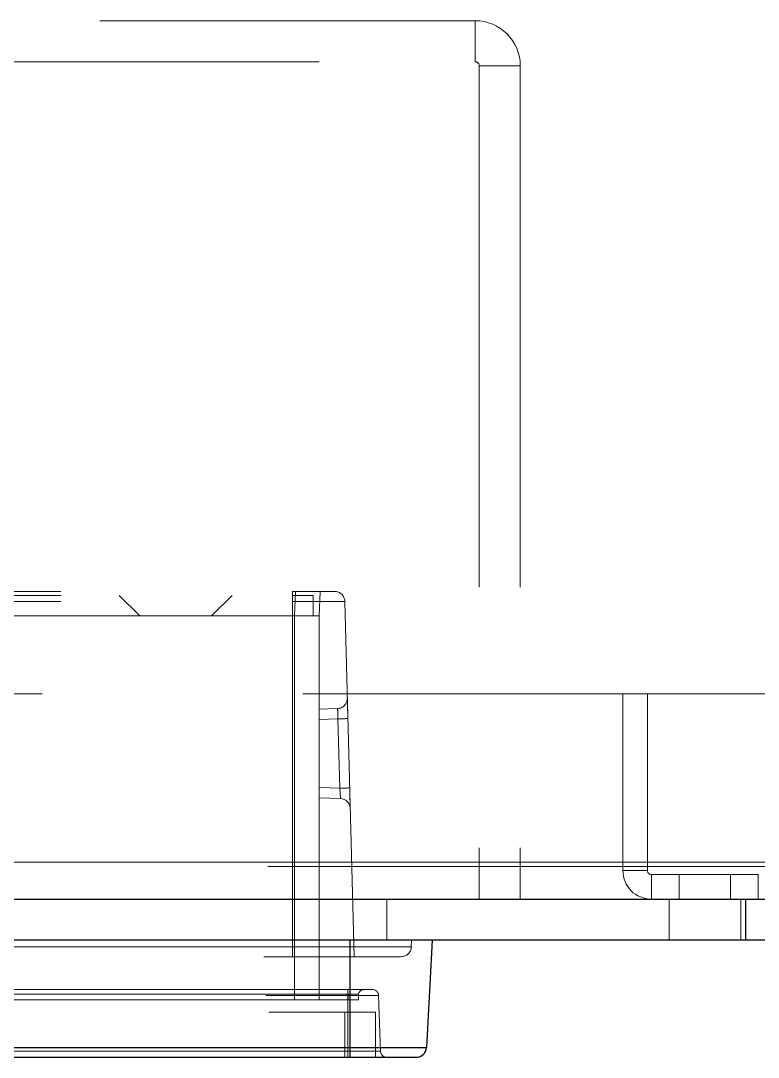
# Model space of a CAD drawing. Header units: millimetres. Extents: x 108 to 5832, y 144 to 4056.
# Drawn here: x 1432.5 to 1468.4, y 2801.3 to 2851.8 of the extents above; entities that cross this region are included whole.
import ezdxf

# ---------------------------------------------------------------- set-up
doc = ezdxf.new("R2010")
doc.units = ezdxf.units.MM
doc.header["$LTSCALE"] = 20
doc.linetypes.add('HIDDEN', pattern=[1.905, 1.27, -0.635])

msp = doc.modelspace()

# ---------------------------------------------------------------- linework, layer by layer
at = {"color": 1, "linetype": 'HIDDEN', "lineweight": 18}
for p, q in [((1131.502, 2851.787), (1454.602, 2851.787)), ((1454.602, 2849.787), (1454.602, 2851.787)), ((1383.502, 2849.787), (1454.602, 2849.787)), ((1454.802, 2849.587), (1456.802, 2849.587)), ((1454.802, 2849.587), (1454.802, 2808.987)), ((1456.802, 2849.587), (1456.802, 2808.987)), ((1142.302, 2823.987), (1445.702, 2823.987)), ((1445.702, 2823.5), (1445.702, 2823.987)), ((1445.845, 2823.987), (1445.702, 2823.987)), ((1445.702, 2823.987), (1445.702, 2823.5)), ((1445.803, 2822.787), (1445.845, 2823.987)), ((1447.044, 2823.987), (1447.002, 2822.787)), ((1142.302, 2823.787), (1445.702, 2823.787)), ((1142.302, 2823.5), (1445.702, 2823.5)), ((1437.252, 2823.787), (1438.252, 2822.787)), ((1441.752, 2822.787), (1442.752, 2823.787)), ((1445.702, 2823.787), (1445.702, 2822.787)), ((1445.702, 2823.787), (1446.702, 2823.787)), ((1445.702, 2806.187), (1445.702, 2823.5)), ((1445.702, 2823.5), (1448.249, 2823.5)), ((1448.249, 2823.5), (1445.702, 2823.5)), ((1446.702, 2822.787), (1446.702, 2823.787)), ((1448.249, 2823.5), (1448.702, 2806.187)), ((1445.803, 2822.787), (1142.202, 2822.787)), ((1445.803, 2822.787), (1445.803, 2804.087)), ((1445.803, 2822.787), (1446.702, 2822.787)), ((1447.002, 2822.787), (1447.002, 2804.087)), ((1471.602, 2818.987), (1126.51, 2818.987)), ((1461.802, 2810.387), (1461.802, 2818.987)), ((1463.002, 2810.387), (1463.002, 2818.987)), ((1448.372, 2818.787), (1448.373, 2818.764)), ((1448.372, 2818.787), (1448.373, 2818.764)), ((1448.372, 2818.787), (1448.373, 2818.764)), ((1448.372, 2818.787), (1448.373, 2818.764)), ((1447.002, 2818.243), (1447.89, 2818.274)), ((1447.002, 2817.744), (1447.916, 2817.776)), ((1448.005, 2814.396), (1447.916, 2817.776)), ((1447.002, 2814.431), (1448.005, 2814.396)), ((1447.002, 2813.931), (1448.031, 2813.895)), ((1448.513, 2813.409), (1448.511, 2813.479)), ((1448.513, 2813.409), (1448.511, 2813.478)), ((1448.513, 2813.409), (1448.511, 2813.478)), ((1448.513, 2813.409), (1448.511, 2813.477)), ((1120.109, 2810.787), (2765.495, 2810.787)), ((2765.295, 2810.587), (1120.309, 2810.587)), ((2759.095, 2810.787), (1126.51, 2810.787)), ((1461.802, 2810.387), (1463.002, 2810.387)), ((1463.202, 2810.187), (1463.202, 2808.987)), ((1468.402, 2810.187), (1463.202, 2810.187)), ((1464.552, 2810.187), (1464.552, 2808.987)), ((1467.052, 2808.987), (1467.052, 2810.187)), ((1468.402, 2808.987), (1468.402, 2810.187)), ((1450.302, 2808.987), (1450.302, 2806.987)), ((1464.052, 2808.987), (1464.052, 2806.987)), ((1467.552, 2806.987), (1467.552, 2808.987)), ((1467.802, 2808.987), (1467.802, 2806.987)), ((1448.502, 2806.987), (1448.502, 2806.67)), ((1448.502, 2806.987), (1448.502, 2801.761)), ((1451.491, 2806.67), (1451.502, 2806.987)), ((1448.502, 2806.67), (1139.502, 2806.67)), ((1451.491, 2806.67), (1448.502, 2806.67)), ((1448.502, 2806.187), (1448.502, 2806.67)), ((1448.502, 2806.67), (1451.491, 2806.67)), ((1448.502, 2806.67), (1448.502, 2806.187)), ((1139.502, 2806.187), (1448.502, 2806.187)), ((1448.402, 2804.587), (1139.602, 2804.587)), ((1448.402, 2804.358), (1139.602, 2804.358)), ((1139.602, 2804.358), (1448.402, 2804.358)), ((1139.602, 2804.298), (1448.402, 2804.298)), ((1448.402, 2804.587), (1448.402, 2804.298)), ((1448.402, 2804.587), (1448.402, 2804.358)), ((1448.402, 2804.587), (1448.402, 2804.358)), ((1448.402, 2804.298), (1448.402, 2804.587)), ((1448.402, 2804.087), (1448.402, 2804.358)), ((1448.402, 2804.358), (1448.405, 2804.358)), ((1448.402, 2804.298), (1449.895, 2804.298)), ((1448.402, 2804.298), (1448.402, 2801.577)), ((1449.895, 2804.298), (1448.402, 2804.298)), ((1448.405, 2804.087), (1448.405, 2804.358)), ((1448.911, 2804.358), (1448.911, 2804.358)), ((1448.911, 2804.087), (1448.911, 2804.358)), ((1448.911, 2804.358), (1448.911, 2804.358)), ((1448.911, 2804.087), (1448.911, 2804.358)), ((1449.99, 2801.577), (1449.895, 2804.298)), ((1448.402, 2804.087), (1139.6, 2804.087)), ((1139.752, 2803.487), (1448.252, 2803.487)), ((1448.252, 2803.487), (1448.252, 2801.287)), ((1448.252, 2803.487), (1449.752, 2803.487)), ((1449.752, 2801.287), (1449.752, 2803.487)), ((1448.502, 2801.761), (1139.502, 2801.761)), ((1452.228, 2801.761), (1448.502, 2801.761)), ((1448.502, 2801.761), (1448.502, 2801.287)), ((1448.402, 2801.577), (1139.602, 2801.577)), ((1448.402, 2801.577), (1449.99, 2801.577)), ((1448.402, 2801.287), (1448.402, 2801.577)), ((1449.99, 2801.577), (1448.402, 2801.577)), ((1448.402, 2801.577), (1448.402, 2801.287))]:
    msp.add_line(p, q, dxfattribs=at)
at = {"color": 7, "linetype": 'Continuous', "lineweight": 25}
for p, q in [((1119.802, 2808.987), (2765.802, 2808.987)), ((1467.802, 2806.987), (1467.802, 2808.987)), ((1467.802, 2806.987), (1121.802, 2806.987)), ((1448.502, 2806.987), (1448.502, 2801.761)), ((1452.502, 2806.987), (1452.228, 2801.761)), ((1469.802, 2806.987), (1467.802, 2806.987)), ((1139.502, 2801.761), (1448.502, 2801.761)), ((1448.502, 2801.761), (1452.228, 2801.761)), ((1448.502, 2801.761), (1448.502, 2801.287)), ((1139.502, 2801.287), (1448.502, 2801.287))]:
    msp.add_line(p, q, dxfattribs=at)
at = {"color": 1, "linetype": 'HIDDEN', "lineweight": 18}
for centre, radius, start, end in [((1454.602, 2849.587), 2.2, 0, 90), ((1454.602, 2849.587), 0.2, 0, 90), ((1447.749, 2823.487), 0.5, 1.5, 90), ((1447.873, 2818.774), 0.5, 272, 1.5), ((1444.899, 2937.922), 120.185, 271.43858, 271.66863), ((1444.235, 2962.29), 147.942, 271.46016, 271.64705), ((1448.013, 2813.396), 0.5, 1.5, 88), ((1463.202, 2810.387), 1.4, 180, 270), ((1463.202, 2810.387), 0.2, 180, 270), ((1450.992, 2806.687), 0.5, 270, 358), ((1449.202, 2804.287), 0.3, 90, 166.4239), ((1449.595, 2804.287), 0.3, 2, 90), ((1450.29, 2801.587), 0.3, 182, 270)]:
    msp.add_arc(centre, radius, start, end, dxfattribs=at)
at = {"color": 7, "linetype": 'Continuous', "lineweight": 25}
msp.add_arc((1451.729, 2801.787), 0.5, 270, 357, dxfattribs=at)
at = {"color": 1, "linetype": 'HIDDEN', "lineweight": 18}
for points, knots in [([(1445.702, 2823.987), (1445.96, 2823.987), (1446.357, 2823.987), (1446.834, 2823.987), (1447.159, 2823.987), (1447.424, 2823.987), (1447.679, 2823.987), (1447.722, 2823.987), (1447.749, 2823.987)], [0, 0, 0, 0, 0.239445, 0.369358, 0.500001, 0.629854, 0.760559, 1, 1, 1, 1]), ([(1447.002, 2822.787), (1446.998, 2822.787), (1446.988, 2822.787), (1446.891, 2822.787), (1446.673, 2822.787), (1446.346, 2822.787), (1446.046, 2822.787), (1445.885, 2822.787), (1445.803, 2822.787)], [0, 0, 0, 0, 0.130456, 0.257409, 0.499993, 0.742596, 0.869579, 1, 1, 1, 1]), ([(1448.399, 2817.789), (1448.395, 2817.907), (1448.389, 2818.151), (1448.382, 2818.423), (1448.377, 2818.598), (1448.375, 2818.706), (1448.374, 2818.744), (1448.373, 2818.764)], [0, 0, 0, 0, 0.2612177, 0.5410195, 0.690688, 0.8408281, 1, 1, 1, 1]), ([(1448.399, 2817.789), (1448.395, 2817.907), (1448.389, 2818.151), (1448.382, 2818.423), (1448.377, 2818.598), (1448.375, 2818.706), (1448.374, 2818.744), (1448.373, 2818.764)], [0, 0, 0, 0, 0.26124, 0.541065, 0.690746, 0.840899, 1, 1, 1, 1]), ([(1448.399, 2817.789), (1448.395, 2817.907), (1448.389, 2818.151), (1448.382, 2818.423), (1448.377, 2818.598), (1448.375, 2818.706), (1448.374, 2818.744), (1448.373, 2818.764)], [0, 0, 0, 0, 0.26124, 0.541065, 0.690746, 0.840899, 1, 1, 1, 1]), ([(1448.399, 2817.789), (1448.395, 2817.906), (1448.389, 2818.15), (1448.382, 2818.422), (1448.377, 2818.597), (1448.375, 2818.705), (1448.374, 2818.744), (1448.373, 2818.764)], [0, 0, 0, 0, 0.260462, 0.539981, 0.689953, 0.840308, 1, 1, 1, 1]), ([(1447.916, 2817.776), (1447.915, 2817.833), (1447.912, 2817.953), (1447.906, 2818.088), (1447.902, 2818.177), (1447.898, 2818.231), (1447.894, 2818.267), (1447.891, 2818.272), (1447.89, 2818.274)], [0, 0, 0, 0, 0.218743, 0.457827, 0.585658, 0.718655, 0.85677, 1, 1, 1, 1]), ([(1447.89, 2818.274), (1447.891, 2818.272), (1447.894, 2818.267), (1447.898, 2818.231), (1447.902, 2818.177), (1447.906, 2818.088), (1447.912, 2817.953), (1447.915, 2817.833), (1447.916, 2817.776)], [0, 0, 0, 0, 0.1433586, 0.281452, 0.4144288, 0.5422392, 0.7812538, 1, 1, 1, 1]), ([(1447.916, 2817.776), (1447.915, 2817.833), (1447.912, 2817.953), (1447.906, 2818.088), (1447.902, 2818.177), (1447.898, 2818.231), (1447.894, 2818.267), (1447.891, 2818.272), (1447.89, 2818.274)], [0, 0, 0, 0, 0.2187546, 0.4578235, 0.5855338, 0.7185227, 0.8566285, 1, 1, 1, 1]), ([(1447.89, 2818.274), (1447.891, 2818.272), (1447.894, 2818.267), (1447.898, 2818.231), (1447.902, 2818.177), (1447.906, 2818.088), (1447.912, 2817.953), (1447.915, 2817.833), (1447.916, 2817.776)], [0, 0, 0, 0, 0.143377, 0.281489, 0.414353, 0.54218, 0.781225, 1, 1, 1, 1]), ([(1447.916, 2817.776), (1447.915, 2817.833), (1447.912, 2817.953), (1447.906, 2818.088), (1447.902, 2818.177), (1447.898, 2818.231), (1447.894, 2818.267), (1447.891, 2818.272), (1447.89, 2818.274)], [0, 0, 0, 0, 0.218738, 0.457818, 0.585645, 0.71851, 0.856622, 1, 1, 1, 1]), ([(1447.89, 2818.274), (1447.891, 2818.272), (1447.894, 2818.267), (1447.898, 2818.231), (1447.902, 2818.177), (1447.906, 2818.088), (1447.912, 2817.953), (1447.915, 2817.833), (1447.916, 2817.776)], [0, 0, 0, 0, 0.143371, 0.281476, 0.414464, 0.542174, 0.781209, 1, 1, 1, 1]), ([(1447.916, 2817.776), (1447.915, 2817.833), (1447.912, 2817.953), (1447.906, 2818.088), (1447.902, 2818.177), (1447.898, 2818.231), (1447.894, 2818.267), (1447.891, 2818.272), (1447.89, 2818.274)], [0, 0, 0, 0, 0.21871, 0.457758, 0.585569, 0.718547, 0.856641, 1, 1, 1, 1]), ([(1447.89, 2818.274), (1447.891, 2818.272), (1447.894, 2818.267), (1447.898, 2818.231), (1447.902, 2818.177), (1447.906, 2818.088), (1447.912, 2817.953), (1447.915, 2817.833), (1447.916, 2817.776)], [0, 0, 0, 0, 0.14323, 0.281345, 0.414342, 0.542173, 0.781257, 1, 1, 1, 1]), ([(1448.031, 2813.895), (1448.032, 2813.903), (1448.036, 2813.918), (1448.032, 2814.032), (1448.023, 2814.167), (1448.013, 2814.292), (1448.008, 2814.361), (1448.005, 2814.396)], [0, 0, 0, 0, 0.251559, 0.498704, 0.735621, 0.86446, 1, 1, 1, 1]), ([(1448.005, 2814.396), (1448.008, 2814.361), (1448.013, 2814.292), (1448.023, 2814.167), (1448.032, 2814.032), (1448.036, 2813.918), (1448.032, 2813.903), (1448.031, 2813.895)], [0, 0, 0, 0, 0.135503, 0.26438, 0.501269, 0.748438, 1, 1, 1, 1]), ([(1448.031, 2813.895), (1448.032, 2813.903), (1448.036, 2813.918), (1448.032, 2814.032), (1448.023, 2814.167), (1448.013, 2814.292), (1448.008, 2814.361), (1448.005, 2814.396)], [0, 0, 0, 0, 0.251541, 0.498795, 0.735609, 0.864486, 1, 1, 1, 1]), ([(1448.005, 2814.396), (1448.008, 2814.361), (1448.013, 2814.292), (1448.023, 2814.167), (1448.032, 2814.032), (1448.036, 2813.918), (1448.032, 2813.903), (1448.031, 2813.895)], [0, 0, 0, 0, 0.1354782, 0.2643921, 0.5011782, 0.7484563, 1, 1, 1, 1]), ([(1448.031, 2813.895), (1448.032, 2813.903), (1448.036, 2813.918), (1448.032, 2814.032), (1448.023, 2814.167), (1448.013, 2814.292), (1448.008, 2814.361), (1448.005, 2814.396)], [0, 0, 0, 0, 0.251551, 0.498689, 0.735599, 0.86448, 1, 1, 1, 1]), ([(1448.005, 2814.396), (1448.008, 2814.361), (1448.013, 2814.292), (1448.023, 2814.167), (1448.032, 2814.032), (1448.036, 2813.918), (1448.032, 2813.903), (1448.031, 2813.895)], [0, 0, 0, 0, 0.135473, 0.264336, 0.501198, 0.748466, 1, 1, 1, 1]), ([(1448.031, 2813.895), (1448.032, 2813.903), (1448.036, 2813.918), (1448.032, 2814.032), (1448.023, 2814.167), (1448.013, 2814.292), (1448.008, 2814.361), (1448.005, 2814.396)], [0, 0, 0, 0, 0.251414, 0.49869, 0.73558, 0.864458, 1, 1, 1, 1]), ([(1448.005, 2814.396), (1448.008, 2814.361), (1448.013, 2814.292), (1448.023, 2814.167), (1448.032, 2814.032), (1448.036, 2813.918), (1448.032, 2813.903), (1448.031, 2813.895)], [0, 0, 0, 0, 0.135502, 0.264341, 0.501141, 0.748434, 1, 1, 1, 1]), ([(1448.487, 2814.409), (1448.489, 2814.34), (1448.492, 2814.203), (1448.498, 2814.007), (1448.502, 2813.831), (1448.507, 2813.629), (1448.51, 2813.538), (1448.511, 2813.478)], [0, 0, 0, 0, 0.17249, 0.344908, 0.511848, 0.679066, 1, 1, 1, 1]), ([(1448.487, 2814.409), (1448.489, 2814.34), (1448.492, 2814.203), (1448.498, 2814.007), (1448.502, 2813.83), (1448.507, 2813.628), (1448.51, 2813.538), (1448.511, 2813.478)], [0, 0, 0, 0, 0.172643, 0.34519, 0.512132, 0.679329, 1, 1, 1, 1]), ([(1448.487, 2814.409), (1448.489, 2814.34), (1448.492, 2814.203), (1448.499, 2813.946), (1448.507, 2813.661), (1448.51, 2813.539), (1448.511, 2813.479)], [0, 0, 0, 0, 0.172755, 0.345409, 0.678378, 1, 1, 1, 1]), ([(1448.487, 2814.409), (1448.489, 2814.34), (1448.492, 2814.203), (1448.499, 2813.946), (1448.507, 2813.661), (1448.51, 2813.538), (1448.511, 2813.478)], [0, 0, 0, 0, 0.17255, 0.345025, 0.677661, 1, 1, 1, 1]), ([(1448.502, 2806.187), (1448.815, 2806.187), (1449.298, 2806.187), (1449.879, 2806.187), (1450.274, 2806.187), (1450.596, 2806.187), (1450.906, 2806.187), (1450.958, 2806.187), (1450.992, 2806.187)], [0, 0, 0, 0, 0.239437, 0.369472, 0.5, 0.630001, 0.760563, 1, 1, 1, 1]), ([(1449.595, 2804.587), (1449.579, 2804.587), (1449.554, 2804.587), (1449.406, 2804.587), (1449.252, 2804.587), (1449.062, 2804.587), (1448.784, 2804.587), (1448.552, 2804.587), (1448.402, 2804.587)], [0, 0, 0, 0, 0.239433, 0.369055, 0.499974, 0.629538, 0.760548, 1, 1, 1, 1]), ([(1448.911, 2804.358), (1448.905, 2804.359), (1448.893, 2804.36), (1448.802, 2804.356), (1448.672, 2804.361), (1448.53, 2804.358), (1448.437, 2804.358), (1448.402, 2804.358)], [0, 0, 0, 0, 0.219216, 0.437244, 0.649945, 0.868658, 1, 1, 1, 1]), ([(1448.911, 2804.087), (1448.905, 2804.087), (1448.893, 2804.087), (1448.801, 2804.087), (1448.67, 2804.087), (1448.528, 2804.087), (1448.436, 2804.087), (1448.402, 2804.087)], [0, 0, 0, 0, 0.220652, 0.43944, 0.652788, 0.871939, 1, 1, 1, 1])]:
    msp.add_open_spline(points, degree=3, knots=knots, dxfattribs=at)
at = {"color": 7, "linetype": 'Continuous', "lineweight": 25}
msp.add_open_spline([(1448.502, 2801.287), (1448.908, 2801.287), (1449.535, 2801.287), (1450.286, 2801.287), (1450.632, 2801.287), (1450.808, 2801.287), (1451.113, 2801.287), (1451.464, 2801.287), (1451.637, 2801.287), (1451.693, 2801.287), (1451.721, 2801.287), (1451.726, 2801.287), (1451.729, 2801.287)], degree=3, knots=[0, 0, 0, 0, 0.23939, 0.369598, 0.499901, 0.501728, 0.518118, 0.759367, 0.879582, 0.885632, 0.939516, 1, 1, 1, 1], dxfattribs=at)

doc.saveas('drawing.dxf')
